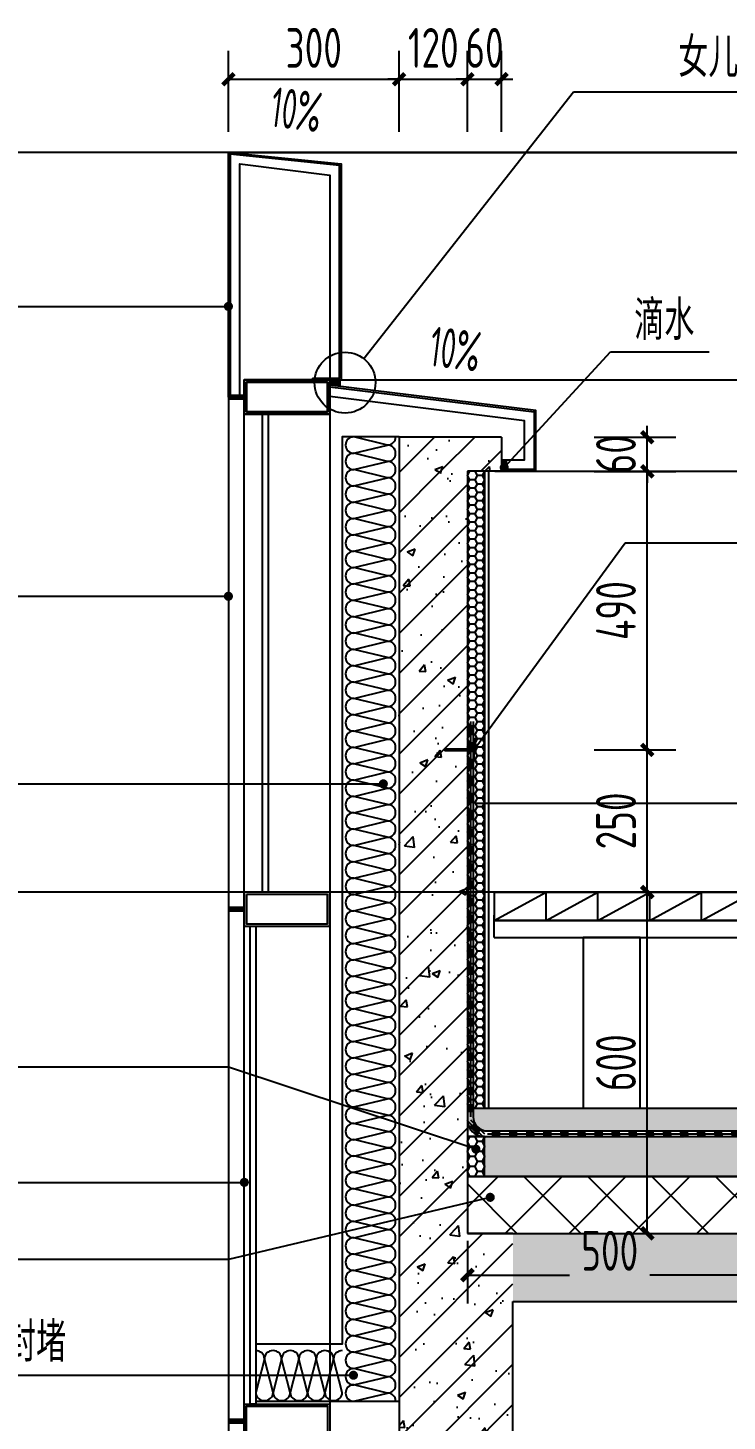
# Model space of a CAD drawing. Extents: x 198753 to 882193, y -399300 to 132460.
# Drawn here: x 382024 to 383253, y 11970 to 14419 of the extents above; entities that cross this region are included whole.
import ezdxf

# ---------------------------------------------------------------- set-up
doc = ezdxf.new("R2010")
doc.units = 0
doc.header["$LTSCALE"] = 1000
doc.header["$MEASUREMENT"] = 0
doc.linetypes.add('DASH', pattern=[0.35, 0.25, -0.1])
for name, color, linetype in [('00-图签', 7, 'Continuous'), ('01-标注_尺寸', 124, 'Continuous'), ('01-标注_符号', 200, 'Continuous'), ('02-TEXT_标注', 130, 'Continuous'), ('05-填充_天正', 26, 'Continuous'), ('A-D-玻璃剖线', 130, 'Continuous'), ('A-D-金属剖线', 200, 'Continuous'), ('A-D-金属看线', 205, 'Continuous'), ('A-O_屋面', 201, 'Continuous'), ('A-O_防水层', 222, 'Continuous'), ('A-SUR_保温', 222, 'Continuous'), ('A-金属背板', 30, 'Continuous'), ('A_STR-砼墙', 51, 'Continuous'), ('A_STR-砼柱', 51, 'Continuous'), ('构造物', 145, 'Continuous'), ('钢龙骨', 173, 'Continuous')]:
    doc.layers.add(name, color=color, linetype=linetype)
doc.layers.add('04-不打印_辅助线', color=165, linetype='Continuous', plot=False)
doc.styles.add('_TCH_DIM', font='ROS1', dxfattribs={"width": 0.8, "bigfont": 'JD'})
doc.styles.add('_TCH_DIM_T3', font='ROS1', dxfattribs={"width": 0.8, "bigfont": 'JD'})
doc.dimstyles.new('_TCH_ARCH&&20', dxfattribs={"dimtxt": 70, "dimasz": 20, "dimexe": 50, "dimexo": 60, "dimgap": 20, "dimtad": 1, "dimdec": 0, "dimzin": 0, "dimdsep": 46, "dimtxsty": '_TCH_DIM_T3', "dimblk": 'ARCHTICK', "dimcen": 0.09, "dimclrt": 4, "dimazin": 2, "dimtfac": 1, "dimtdec": 0, "dimtix": 1, "dimtmove": 2, "dimatfit": 3, "dimfxl": 0, "dimtolj": 1, "dimtzin": 0, "dimarcsym": 0})
pattern_1 = [(45, (0, 0), (-35.355339, 35.355339), []), (50, (0, 0), (143.452037, -12.550427), [15, -165]), (355, (0, 0), (-27.750267, 150.438427), [12, -132]), (100.4514, (11.95, -1.05), (115.701876, 137.88791), [12.74804, -140.22842]), (46.1842, (0, 40), (213.44821, -33.1038), [22.5, -247.5]), (96.6356, (17.79, 37.24), (186.93254, 194.82357), [19.12206, -210.3426]), (351.1842, (0, 40), (186.93239, 194.82372), [18, -198]), (21, (20, 30), (119.38141, -80.523778), [15, -165]), (326, (20, 30), (48.663066, 145.03001), [12, -132]), (71.4514, (29.95, 23.29), (168.044526, 64.5061), [12.74804, -140.22842]), (37.5, (0, 0), (2.431971, 66.578771), [0, -130.4, 0, -134, 0, -132.5]), (7.5, (0, 0), (52.613907, 78.882342), [0, -76.4, 0, -127.4, 0, -50.5]), (327.5, (-44.6, 0), (106.764487, -4.510974), [0, -50, 0, -156, 0, -207]), (317.5, (-64.6, 0), (116.637234, 20.020996), [0, -65, 0, -103.6, 0, -147])]

# ---------------------------------------------------------------- blocks, each defined once
blk = doc.blocks.new('$LinePat$岩棉板')
at = {"color": 0}
for p, q in [((0, -17), (12, -67)), ((12, -67), (24, -17))]:
    blk.add_line(p, q, dxfattribs=at)
for centre, start, end in [((12, -17), 0, 180), ((0, -67), 270, 0), ((24, -67), 180, 270)]:
    blk.add_arc(centre, 12, start, end, dxfattribs=at)
at = {"layer": 'Defpoints'}
blk.add_point((0, 0.1), dxfattribs=at)
at = {"layer": 'Defpoints', "color": 0}
blk.add_point((24, -84), dxfattribs=at)
blk = doc.blocks.new('*U156')
at = {"layer": '01-标注_符号'}
for points in [[(-852.7, 520), (0, 520)], [(-852.7, 190.2), (272.2, 190.2)], [(-850, -849.4), (219.7, -849.4)]]:
    blk.add_lwpolyline(points, dxfattribs=at)
at = {"layer": '01-标注_符号', "const_width": 8}
for points in [[(-4, 520, 1), (4, 520, 1)], [(268.2, 190.2, 1), (276.2, 190.2, 1)], [(215.7, -849.4, 1), (223.7, -849.4, 1)]]:
    blk.add_lwpolyline(points, format="xyb", close=True, dxfattribs=at)
at = {"layer": 'A-SUR_保温'}
blk.add_line((300, 800.2), (300, -895), dxfattribs=at)
blk.add_lwpolyline([(300, 800.2), (200, 800.2), (200, -795), (48, -795), (48, -895), (300, -895)], dxfattribs=at)
at = {"layer": 'A-金属背板'}
blk.add_lwpolyline([(60, 840.2), (70, 840.2), (70, 0), (60, 0)], close=True, dxfattribs=at)
at = {"layer": 'A-SUR_保温', "yscale": 1.188379012465143, "zscale": 1.188379012465143}
for p, xscale, rotation in [((200, 771.5), 1.19717378077196, 90), ((200, 742.7), 1.19717378077196, 90), ((200, 714), 1.19717378077196, 90), ((200, 685.3), 1.19717378077196, 90), ((200, 656.5), 1.19717378077196, 90), ((200, 627.8), 1.19717378077196, 90), ((200, 599.1), 1.19717378077196, 90), ((200, 570.3), 1.19717378077196, 90), ((200, 541.6), 1.19717378077196, 90), ((200, 512.9), 1.19717378077196, 90), ((200, 484.1), 1.19717378077196, 90), ((200, 455.4), 1.19717378077196, 90), ((200, 426.7), 1.19717378077196, 90), ((200, 397.9), 1.19717378077196, 90), ((200, 369.2), 1.19717378077196, 90), ((200, 340.5), 1.19717378077196, 90), ((200, 311.8), 1.19717378077196, 90), ((200, 283), 1.19717378077196, 90), ((200, 254.3), 1.19717378077196, 90), ((200, 225.6), 1.19717378077196, 90), ((200, 196.8), 1.19717378077196, 90), ((200, 168.1), 1.19717378077196, 90), ((200, 139.4), 1.19717378077196, 90), ((200, 110.6), 1.19717378077196, 90), ((200, 81.9), 1.19717378077196, 90), ((200, 53.2), 1.19717378077196, 90), ((200, 24.4), 1.19717378077196, 90), ((200, -4.3), 1.19717378077196, 90), ((200, -33), 1.19717378077196, 90), ((200, -61.8), 1.19717378077196, 90), ((200, -90.5), 1.19717378077196, 90), ((200, -119.2), 1.19717378077196, 90), ((200, -148), 1.19717378077196, 90), ((200, -176.7), 1.19717378077196, 90), ((200, -205.4), 1.19717378077196, 90), ((200, -234.2), 1.19717378077196, 90), ((200, -262.9), 1.19717378077196, 90), ((200, -291.6), 1.19717378077196, 90), ((200, -320.4), 1.19717378077196, 90), ((200, -349.1), 1.19717378077196, 90), ((200, -377.8), 1.19717378077196, 90), ((200, -406.6), 1.19717378077196, 90), ((200, -435.3), 1.19717378077196, 90), ((200, -464), 1.19717378077196, 90), ((200, -492.7), 1.19717378077196, 90), ((200, -521.5), 1.19717378077196, 90), ((200, -550.2), 1.19717378077196, 90), ((200, -578.9), 1.19717378077196, 90), ((200, -607.7), 1.19717378077196, 90), ((200, -636.4), 1.19717378077196, 90), ((200, -665.1), 1.19717378077196, 90), ((200, -693.9), 1.19717378077196, 90), ((200, -722.6), 1.19717378077196, 90), ((200, -751.3), 1.19717378077196, 90), ((200, -780.1), 1.19717378077196, 90), ((200, -808.8), 1.19717378077196, 90), ((78.4, -900), 1.266666665670531, 180), ((108.8, -900), 1.266666665670531, 180), ((139.2, -900), 1.266666665670531, 180), ((169.6, -900), 1.266666665670531, 180), ((200, -900), 1.266666665670531, 180), ((200, -837.5), 1.19717378077196, 90), ((200, -866.3), 1.19717378077196, 90), ((200, -895), 1.19717378077196, 90)]:
    blk.add_blockref('$LinePat$岩棉板', p, dxfattribs=dict(at, xscale=xscale, rotation=rotation))
at = {"layer": '02-TEXT_标注', "style": '_TCH_DIM'}
for s, height, width, p in [('幕墙', 69.46, 0.8, (-852.7, 541)), ('2', 70, 0.64, (-728.5, 541)), ('100', 70, 0.64, (-852.7, 212.1)), ('厚憎水岩棉板', 69.46, 0.8, (-763.1, 212.1)), ('100', 70, 0.64, (-850, -825.5)), ('厚憎水岩棉防火封堵', 69.46, 0.8, (-760.4, -825.5))]:
    blk.add_text(s, height=height, dxfattribs=dict(at, width=width)).set_placement(p)
blk = doc.blocks.new('A$C643B6CAF')
at = {"layer": '钢龙骨'}
for points in [[(0, 28.4), (0, -31.6), (150, -31.6), (150, 28.4)], [(4, 24.4), (4, -27.6), (146, -27.6), (146, 24.4)]]:
    blk.add_lwpolyline(points, close=True, dxfattribs=at)
at = {"layer": '钢龙骨', "const_width": 10}
blk.add_lwpolyline([(0, -1.6), (-28, -1.6)], dxfattribs=at)
blk = doc.blocks.new('*U40')
at = {"layer": '01-标注_符号'}
blk.add_lwpolyline([(-850, -510.3), (28, -510.3)], dxfattribs=at)
at = {"layer": '01-标注_符号', "const_width": 8}
blk.add_lwpolyline([(24, -510.3, 1), (32, -510.3, 1)], format="xyb", close=True, dxfattribs=at)
at = {"layer": 'A-D-玻璃剖线'}
for points in [[(0, 870.2), (0, -2300)], [(28, -2300), (28, 870.2)]]:
    blk.add_lwpolyline(points, dxfattribs=at)
at = {"layer": 'A-金属背板'}
blk.add_lwpolyline([(38, -60), (48, -60), (48, -900), (38, -900)], close=True, dxfattribs=at)
at = {"layer": '钢龙骨'}
blk.add_lwpolyline([(178, 870.2), (178, -2300)], dxfattribs=at)
for p in [(28, 871.8), (28, -28.4)]:
    blk.add_blockref('A$C643B6CAF', p, dxfattribs=at)
at = {"layer": '钢龙骨', "xscale": -1, "rotation": 180}
blk.add_blockref('A$C643B6CAF', (28.1, -931.6), dxfattribs=at)
blk = doc.blocks.new('A$C1C2A6847')
for p, q in [((52, 23.1), (55, 28.3)), ((55, 28.3), (55, 14)), ((52, 19.1), (55, 14))]:
    blk.add_line(p, q)
for points in [[(56, 42.1), (51, 37.1), (51, 5.1), (56, 0.1)], [(56.7, 41.4), (52, 36.7), (52, 26.6)], [(52, 25.6), (52, 16.6)], [(0, 21.1), (2, 23.1), (52, 23.1), (52, 19.1), (2, 19.1), (0, 21.1)], [(52, 15.6), (52, 5.6), (56.7, 0.9)]]:
    blk.add_lwpolyline(points)
for centre, start, end in [((52, 26.1), 270, 90), ((56.4, 41.8), 315, 135), ((52, 16.1), 270, 90), ((56.4, 0.5), 225, 45)]:
    blk.add_arc(centre, 0.5, start, end)
blk = doc.blocks.new('_ArchTick')
at = {"color": 0, "linetype": 'ByBlock', "const_width": 0.4}
blk.add_lwpolyline([(-0.5, -0.5), (0.5, 0.5)], dxfattribs=at)
blk = doc.blocks.new('*D2104')
at = {"layer": '01-标注_尺寸', "color": 0, "lineweight": -2, "transparency": 16777216}
for p, q in [((-300, 486.4), (-300, 629)), ((0, 486.4), (0, 629)), ((-300, 579), (0, 579))]:
    blk.add_line(p, q, dxfattribs=at)
at = {"layer": 'Defpoints', "color": 0, "transparency": 16777216}
for p in [(0, 579), (-300, 426.4), (0, 426.4)]:
    blk.add_point(p, dxfattribs=at)
at = {"layer": '01-标注_尺寸', "color": 0, "lineweight": -2, "transparency": 16777216, "xscale": 20, "yscale": 20, "zscale": 20, "rotation": 180}
blk.add_blockref('_ArchTick', (-300, 579), dxfattribs=at)
at = {"layer": '01-标注_尺寸', "color": 0, "lineweight": -2, "transparency": 16777216, "xscale": 20, "yscale": 20, "zscale": 20}
blk.add_blockref('_ArchTick', (0, 579), dxfattribs=at)
at = {"layer": '01-标注_尺寸', "color": 4, "transparency": 16777216, "insert": (-150, 634), "char_height": 70, "attachment_point": 5, "style": '_TCH_DIM_T3'}
blk.add_mtext('\\A1;300', dxfattribs=at)
blk = doc.blocks.new('*D2105')
at = {"layer": '01-标注_尺寸', "color": 0, "lineweight": -2, "transparency": 16777216}
for p, q in [((0, 486.4), (0, 629)), ((120, 486.4), (120, 629)), ((0, 579), (-20, 579)), ((0, 579), (120, 579)), ((120, 579), (140, 579))]:
    blk.add_line(p, q, dxfattribs=at)
at = {"layer": 'Defpoints', "color": 0, "transparency": 16777216}
for p in [(120, 579), (0, 426.4), (120, 426.4)]:
    blk.add_point(p, dxfattribs=at)
at = {"layer": '01-标注_尺寸', "color": 0, "lineweight": -2, "transparency": 16777216, "xscale": 20, "yscale": 20, "zscale": 20}
blk.add_blockref('_ArchTick', (0, 579), dxfattribs=at)
at = {"layer": '01-标注_尺寸', "color": 0, "lineweight": -2, "transparency": 16777216, "xscale": 20, "yscale": 20, "zscale": 20, "rotation": 180}
blk.add_blockref('_ArchTick', (120, 579), dxfattribs=at)
at = {"layer": '01-标注_尺寸', "color": 4, "transparency": 16777216, "insert": (60, 634), "char_height": 70, "attachment_point": 5, "style": '_TCH_DIM_T3'}
blk.add_mtext('\\A1;120', dxfattribs=at)
blk = doc.blocks.new('*D2106')
at = {"layer": '01-标注_尺寸', "color": 0, "lineweight": -2, "transparency": 16777216}
for p, q in [((120, 486.4), (120, 629)), ((180, 486.4), (180, 629)), ((120, 579), (100, 579)), ((120, 579), (180, 579)), ((180, 579), (200, 579))]:
    blk.add_line(p, q, dxfattribs=at)
at = {"layer": 'Defpoints', "color": 0, "transparency": 16777216}
for p in [(180, 579), (120, 426.4), (180, 426.4)]:
    blk.add_point(p, dxfattribs=at)
at = {"layer": '01-标注_尺寸', "color": 0, "lineweight": -2, "transparency": 16777216, "xscale": 20, "yscale": 20, "zscale": 20}
blk.add_blockref('_ArchTick', (120, 579), dxfattribs=at)
at = {"layer": '01-标注_尺寸', "color": 0, "lineweight": -2, "transparency": 16777216, "xscale": 20, "yscale": 20, "zscale": 20, "rotation": 180}
blk.add_blockref('_ArchTick', (180, 579), dxfattribs=at)
at = {"layer": '01-标注_尺寸', "color": 4, "transparency": 16777216, "insert": (150, 634), "char_height": 70, "attachment_point": 5, "style": '_TCH_DIM_T3'}
blk.add_mtext('\\A1;60', dxfattribs=at)
blk = doc.blocks.new('$LinePat$聚苯板')
at = {"color": 0}
for p, q in [((14.8, -8.6), (0, 0)), ((29.7, 0), (14.8, -8.6)), ((14.8, -25.7), (0, -34.3)), ((0, -34.3), (0, -51.4)), ((14.8, -8.6), (14.8, -25.7)), ((29.7, -34.3), (14.8, -25.7)), ((0, -51.4), (14.8, -60)), ((14.8, -60), (29.7, -51.4))]:
    blk.add_line(p, q, dxfattribs=at)
blk = doc.blocks.new('*U231')
at = {"layer": 'A-SUR_保温', "color": 26}
blk.add_lwpolyline([(0, 0), (30, 0), (30, 70.2), (0, 70.2), (0, 0)], dxfattribs=at)
at = {"layer": 'A-SUR_保温', "color": 26, "xscale": -0.5907290889834536, "yscale": 0.5, "zscale": 0.5, "rotation": 270.0000009086006}
for p in [(30, 52.6), (30, 35.1), (30, 17.5), (30, 0)]:
    blk.add_blockref('$LinePat$聚苯板', p, dxfattribs=at)
blk = doc.blocks.new('*D2115')
at = {"layer": '01-标注_尺寸', "color": 0, "lineweight": -2, "transparency": 16777216}
for p, q in [((0, -13.3), (0, -123.3)), ((500, -13.3), (500, -123.3)), ((0, -73.3), (179.6, -73.3)), ((500, -73.3), (320.4, -73.3))]:
    blk.add_line(p, q, dxfattribs=at)
at = {"layer": 'Defpoints', "color": 0, "transparency": 16777216}
for p in [(0, 46.7), (500, 46.7), (500, -73.3)]:
    blk.add_point(p, dxfattribs=at)
at = {"layer": '01-标注_尺寸', "color": 0, "lineweight": -2, "transparency": 16777216, "xscale": 20, "yscale": 20, "zscale": 20, "rotation": 180}
blk.add_blockref('_ArchTick', (0, -73.3), dxfattribs=at)
at = {"layer": '01-标注_尺寸', "color": 0, "lineweight": -2, "transparency": 16777216, "xscale": 20, "yscale": 20, "zscale": 20}
blk.add_blockref('_ArchTick', (500, -73.3), dxfattribs=at)
at = {"layer": '01-标注_尺寸', "color": 4, "transparency": 16777216, "insert": (250, -30.6), "char_height": 70, "attachment_point": 5, "style": '_TCH_DIM_T3'}
blk.add_mtext('\\A1;500', dxfattribs=at)
blk = doc.blocks.new('*D1337')
at = {"layer": '01-标注_尺寸', "color": 0, "lineweight": -2, "transparency": 16777216}
for p, q in [((383019.3, 12900), (383162.7, 12900)), ((383112.7, 12300), (383112.7, 12900)), ((383019.3, 12300), (383162.7, 12300))]:
    blk.add_line(p, q, dxfattribs=at)
at = {"layer": 'Defpoints', "color": 0, "transparency": 16777216}
for p in [(382959.3, 12900), (383112.7, 12900), (382959.3, 12300)]:
    blk.add_point(p, dxfattribs=at)
at = {"layer": '01-标注_尺寸', "color": 0, "lineweight": -2, "transparency": 16777216, "xscale": 20, "yscale": 20, "zscale": 20}
for p, rotation in [((383112.7, 12900), 90), ((383112.7, 12300), 270)]:
    blk.add_blockref('_ArchTick', p, dxfattribs=dict(at, rotation=rotation))
at = {"layer": '01-标注_尺寸', "color": 4, "transparency": 16777216, "insert": (383057.7, 12600), "char_height": 70, "attachment_point": 5, "rotation": 90, "style": '_TCH_DIM_T3'}
blk.add_mtext('\\A1;600', dxfattribs=at)
blk = doc.blocks.new('*D1338')
at = {"layer": '01-标注_尺寸', "color": 0, "lineweight": -2, "transparency": 16777216}
for p, q in [((383019.3, 13150), (383162.7, 13150)), ((383112.7, 12900), (383112.7, 13150)), ((383019.3, 12900), (383162.7, 12900))]:
    blk.add_line(p, q, dxfattribs=at)
at = {"layer": 'Defpoints', "color": 0, "transparency": 16777216}
for p in [(382959.3, 13150), (383112.7, 13150), (382959.3, 12900)]:
    blk.add_point(p, dxfattribs=at)
at = {"layer": '01-标注_尺寸', "color": 0, "lineweight": -2, "transparency": 16777216, "xscale": 20, "yscale": 20, "zscale": 20}
for p, rotation in [((383112.7, 13150), 90), ((383112.7, 12900), 270)]:
    blk.add_blockref('_ArchTick', p, dxfattribs=dict(at, rotation=rotation))
at = {"layer": '01-标注_尺寸', "color": 4, "transparency": 16777216, "insert": (383057.7, 13025), "char_height": 70, "attachment_point": 5, "rotation": 90, "style": '_TCH_DIM_T3'}
blk.add_mtext('\\A1;250', dxfattribs=at)
blk = doc.blocks.new('*D1339')
at = {"layer": '01-标注_尺寸', "color": 0, "lineweight": -2, "transparency": 16777216}
for p, q in [((383019.3, 13639.6), (383162.7, 13639.6)), ((383112.7, 13150), (383112.7, 13639.6)), ((383019.3, 13150), (383162.7, 13150))]:
    blk.add_line(p, q, dxfattribs=at)
at = {"layer": 'Defpoints', "color": 0, "transparency": 16777216}
for p in [(382959.3, 13639.6), (383112.7, 13639.6), (382959.3, 13150)]:
    blk.add_point(p, dxfattribs=at)
at = {"layer": '01-标注_尺寸', "color": 0, "lineweight": -2, "transparency": 16777216, "xscale": 20, "yscale": 20, "zscale": 20}
for p, rotation in [((383112.7, 13639.6), 90), ((383112.7, 13150), 270)]:
    blk.add_blockref('_ArchTick', p, dxfattribs=dict(at, rotation=rotation))
at = {"layer": '01-标注_尺寸', "color": 4, "transparency": 16777216, "insert": (383057.7, 13394.8), "char_height": 70, "attachment_point": 5, "rotation": 90, "style": '_TCH_DIM_T3'}
blk.add_mtext('\\A1;490', dxfattribs=at)
blk = doc.blocks.new('*D1340')
at = {"layer": '01-标注_尺寸', "color": 0, "lineweight": -2, "transparency": 16777216}
for p, q in [((383112.7, 13699.6), (383112.7, 13719.6)), ((383019.3, 13699.6), (383162.7, 13699.6)), ((383112.7, 13639.6), (383112.7, 13699.6)), ((383019.3, 13639.6), (383162.7, 13639.6)), ((383112.7, 13639.6), (383112.7, 13619.6))]:
    blk.add_line(p, q, dxfattribs=at)
at = {"layer": 'Defpoints', "color": 0, "transparency": 16777216}
for p in [(382959.3, 13699.6), (383112.7, 13699.6), (382959.3, 13639.6)]:
    blk.add_point(p, dxfattribs=at)
at = {"layer": '01-标注_尺寸', "color": 0, "lineweight": -2, "transparency": 16777216, "xscale": 20, "yscale": 20, "zscale": 20}
for p, rotation in [((383112.7, 13699.6), 270), ((383112.7, 13639.6), 90)]:
    blk.add_blockref('_ArchTick', p, dxfattribs=dict(at, rotation=rotation))
at = {"layer": '01-标注_尺寸', "color": 4, "transparency": 16777216, "insert": (383057.7, 13669.6), "char_height": 70, "attachment_point": 5, "rotation": 90, "style": '_TCH_DIM_T3'}
blk.add_mtext('\\A1;60', dxfattribs=at)
blk = doc.blocks.new('$LinePat$防水层2')
at = {"color": 0}
blk.add_line((0, 0), (600, 0), dxfattribs=at)
blk.add_solid([(150, 0), (450, 0), (150, -100), (450, -100)], dxfattribs=at)
blk = doc.blocks.new('$LinePat$空心砌块')
at = {"color": 0}
for p in [(0, -300), (536, -300)]:
    blk.add_line(p, (536, 0), dxfattribs=at)
blk = doc.blocks.new('hgfuhtry4')
at = {"layer": '01-标注_符号'}
for p, q in [((-62.1, 87.7), (306.1, 556.7)), ((306.1, 556.7), (1056.4, 556.7))]:
    blk.add_line(p, q, dxfattribs=at)
for points in [[(-285.2, 482, 0, 0, 0), (-155.2, 465.9, 16, 0, 0), (-95.7, 458.5, 0, 0, 0)], [(-5.9, 61.2, 0, 0, 0), (124.1, 45.1, 16, 0, 0), (183.6, 37.7, 0, 0, 0)]]:
    blk.add_lwpolyline(points, format="xyseb", dxfattribs=at)
blk.add_lwpolyline([(-1149.7, 179.5), (-300, 179.5)], dxfattribs=at)
at = {"layer": '01-标注_符号', "const_width": 8}
blk.add_lwpolyline([(-304, 179.5, 1), (-296, 179.5, 1)], format="xyb", close=True, dxfattribs=at)
at = {"layer": '01-标注_符号'}
blk.add_circle((-95.1, 45.6), 53.5, dxfattribs=at)
at = {"layer": 'A-D-金属剖线'}
blk.add_line((-152, 53.2), (-152, 50.2), dxfattribs=at)
for points in [[(-300, 20), (-300, 450), (-102, 430), (-102, 50.2)], [(-152, 53.2), (-105, 53.2), (-105, 427), (-297, 447), (-297, 20), (-300, 20)], [(-280, 20), (-280, 430), (-122, 410), (-122, 53.2)], [(180, -110), (240, -110), (240, -3.2), (-122, 41.2)], [(-122, 38.2), (237, -6), (237, -107), (180, -107)], [(180, -90), (220, -90), (220, -21.6), (-122, 21.1)]]:
    blk.add_lwpolyline(points, dxfattribs=at)
at = {"layer": 'A-D-金属剖线', "const_width": 10}
for points in [[(-102, 45.2), (-122, 45.2)], [(185, -90), (185, -110)]]:
    blk.add_lwpolyline(points, dxfattribs=at)
at = {"layer": 'A-D-金属看线'}
for p, q in [((-300, 450), (3550, 450)), ((-122, 50.2), (3550, 50.2)), ((167.9, -110), (3550, -110))]:
    blk.add_line(p, q, dxfattribs=at)
at = {"layer": '钢龙骨'}
blk.add_lwpolyline([(-102, 414.3), (-102, 50.2)], dxfattribs=at)
at = {"layer": '02-TEXT_标注', "style": '_TCH_DIM', "width": 0.8}
blk.add_text('女儿墙上封铝板做法', height=69.46, dxfattribs=at).set_placement((490.6, 582.5))
at = {"layer": '02-TEXT_标注', "style": '_TCH_DIM', "width": 0.64}
for p in [(-228.6, 496.1), (50.7, 75.3)]:
    blk.add_text('10%', height=70, rotation=352.9353, dxfattribs=at).set_placement(p)
at = {"layer": '01-标注_尺寸'}
for p1, p2, picture, middle in [((-300, 426.4), (0, 426.4), '*D2104', (-150, 634)), ((0, 426.4), (120, 426.4), '*D2105', (60, 634)), ((120, 426.4), (180, 426.4), '*D2106', (150, 634))]:
    dim = blk.add_aligned_dim(p1=p1, p2=p2, distance=152.6, dimstyle='_TCH_ARCH&&20', dxfattribs=at)
    dim.commit()
    dim.dimension.update_dxf_attribs({"geometry": picture, "text_midpoint": middle})
blk = doc.blocks.new('dfsgfdgh')
at = {"transparency": 33554641}
h = blk.add_hatch(dxfattribs=at)
h.set_pattern_fill('ANSI37', color=26, scale=50)
h.set_pattern_definition([(45, (4580, -17100), (-56.1266, 56.1266), []), (135, (4580, -17100), (-56.1266, -56.1266), [])])
h.paths.add_polyline_path([(0, 0), (500, 0), (500, 100), (0, 100)])
at = {"color": 26}
blk.add_lwpolyline([(0, 0), (500, 0), (500, 100), (0, 100)], close=True, dxfattribs=at)
at = {"layer": '01-标注_尺寸'}
dim = blk.add_linear_dim(base=(500, -73.3), p1=(0, 46.7), p2=(500, 46.7), angle=360, dimstyle='_TCH_ARCH&&20', dxfattribs=at)
dim.commit()
dim.dimension.update_dxf_attribs({"geometry": '*D2115', "text_midpoint": (250, -30.6), "dimtype": 161})

msp = doc.modelspace()

# ---------------------------------------------------------------- hatches: boundary and pattern name
at = {"layer": '05-填充_天正'}
h = msp.add_hatch(dxfattribs=at)
h.set_pattern_fill('钢筋混凝土', color=256, scale=20, style=0)
h.set_pattern_definition(pattern_1)
h.paths.add_polyline_path([(382676.7, 13699.8), (382676.7, 13639.8), (382856.7, 13639.8), (382856.7, 13699.8)])
h = msp.add_hatch(dxfattribs=at)
h.set_pattern_fill('钢筋混凝土', color=256, scale=20, style=0)
h.set_pattern_definition(pattern_1)
h.paths.add_polyline_path([(382676.7, 12300), (382796.7, 12300), (382796.7, 13639.8), (382676.7, 13639.8)])
h = msp.add_hatch(dxfattribs=at)
h.set_pattern_fill('钢筋混凝土', color=256, scale=20, style=0)
h.set_pattern_definition(pattern_1)
h.paths.add_polyline_path([(382676.7, 11900), (382876.7, 11900), (382876.7, 12300), (382676.7, 12300)])
h = msp.add_hatch(dxfattribs=at)
h.set_pattern_fill('钢筋混凝土', color=256, scale=20, style=0)
h.set_pattern_definition(pattern_1)
h.paths.add_polyline_path([(387026.7, 12180), (387026.7, 12300), (382876.7, 12300), (382876.7, 12180)])
at = {"layer": 'A-SUR_保温'}
h = msp.add_hatch(dxfattribs=at)
h.set_pattern_fill('混凝土', color=26, scale=15)
h.set_pattern_definition([(50, (293572.1, 414623.1), (107.589027, -9.41282), [11.25, -123.75]), (355, (293572.1, 414623.1), (-20.8127, 112.82882), [9, -99]), (100.4514, (293581.07, 414622.31), (86.776407, 103.41593), [9.561029, -105.171317]), (46.1842, (293572.1, 414653.1), (160.086157, -24.827852), [16.875, -185.625]), (96.6356, (293585.44, 414651.03), (140.199406, 146.11768), [14.34154, -157.75695]), (351.1842, (293572.1, 414653.1), (140.19929, 146.11779), [13.5, -148.5]), (21, (293587.1, 414645.6), (89.536058, -60.392834), [11.25, -123.75]), (326, (293587.1, 414645.6), (36.4973, 108.772507), [9, -99]), (71.4514, (293594.56, 414640.56), (126.033394, 48.379575), [9.561029, -105.171317]), (37.5, (293572.102, 414623.096), (1.8239783, 49.934078), [0, -97.8, 0, -100.5, 0, -99.375]), (7.5, (293572.1, 414623.096), (39.4604306, 59.161757), [0, -57.3, 0, -95.55, 0, -37.875]), (327.5, (293538.652, 414623.096), (80.0733654, -3.3832308), [0, -37.5, 0, -117, 0, -155.25]), (317.5, (293523.65, 414623.096), (87.477925, 15.015747), [0, -48.75, 0, -77.7, 0, -110.25])])
h.paths.add_polyline_path([(386776.7, 12479.9), (386776.7, 12519.9), (382796.8, 12519.7), (382796.5, 12479.6)])
h = msp.add_hatch(dxfattribs=at)
h.set_pattern_fill('加气混凝土', color=26, scale=20)
h.set_pattern_definition([(0, (413801.65, 410394.56), (120, 240), [0, -240]), (0, (413661.25, 410362.16), (120, 240), [0, -240]), (0, (413739.25, 410359.76), (120, 240), [0, -240]), (0, (413824.45, 410430.56), (120, 240), [0, -240]), (0, (413724.85, 410347.76), (120, 240), [0, -240]), (0, (413848.45, 410581.76), (120, 240), [0, -240]), (0, (413775.25, 410562.56), (120, 240), [0, -240]), (0, (413813.65, 410532.56), (120, 240), [0, -240]), (0, (413618.05, 410527.76), (120, 240), [0, -240]), (0, (413735.65, 410516.96), (120, 240), [0, -240]), (0, (413690.05, 410455.76), (120, 240), [0, -240]), (0, (413692.45, 410365.76), (120, 240), [0, -240]), (0, (413782.45, 410356.16), (120, 240), [0, -240]), (0, (413848.45, 410461.76), (120, 240), [0, -240]), (0, (413624.05, 410424.56), (120, 240), [0, -240]), (0, (413644.45, 410465.36), (120, 240), [0, -240]), (0, (413738.05, 410448.56), (120, 240), [0, -240]), (0, (413704.45, 410413.76), (120, 240), [0, -240]), (0, (413685.25, 410492.96), (120, 240), [0, -240]), (0, (413715.25, 410582.96), (120, 240), [0, -240]), (0, (413633.65, 410374.16), (120, 240), [0, -240]), (0, (413765.65, 410533.76), (120, 240), [0, -240]), (0, (413654.05, 410537.36), (120, 240), [0, -240]), (0, (413634.85, 410568.56), (120, 240), [0, -240]), (130.601294, (413833.706, 410506.617), (-599.99999337, 720.00000315), [10.53662, -4414.8444]), (18.434949, (413816.563, 410511.19), (599.9999978, 239.9999982), [10.8421, -1507.05116]), (90, (413816.56, 410500.9), (120, 240), [10.28571, -469.71426]), (161.565051, (413826.85, 410497.474), (-600.000003, 239.999982), [10.8421, -1507.05116]), (53.130102, (413826.85, 410497.474), (120, 240), [11.42857, -1188.5714]), (135, (413835.99, 410375.19), (-120.000015, 239.999984), [9.69746, -669.12504]), (45, (413822.28, 410375.19), (120, 239.999999), [9.69746, -669.12504]), (135, (413829.135, 410368.33), (-120.000015, 239.999984), [9.69746, -669.12504]), (45, (413829.135, 410368.33), (120, 239.999999), [9.69746, -669.12504]), (116.56505, (413720.56, 410536.33), (-2e-05, 479.99999), [12.77753, -255.5506]), (180, (413714.85, 410547.76), (-120, 240), [13.71429, -226.2857]), (63.43495, (413695.42, 410536.33), (1e-06, 480), [12.77753, -255.5506]), (116.56505, (413701.13, 410524.9), (-2e-05, 479.99999), [12.77753, -255.5506]), (0, (413701.13, 410524.9), (120, 240), [13.71429, -226.2857]), (63.43495, (413714.85, 410524.9), (1e-06, 480), [12.77753, -255.5506]), (107.102728, (413810.849, 410455.188), (-359.99998624, 1200.00000194), [15.54454, -6513.161]), (143.972626, (413806.277, 410470.045), (-2279.9999711, 1679.9999981), [15.54454, -3248.808]), (180, (413793.7, 410479.2), (-120, 240), [14.85714, -225.14284]), (36.0273733, (413766.277, 410470.045), (2279.99998315, 1679.9999819), [15.54454, -3248.808]), (71.565051, (413761.706, 410456.33), (360.000002, 1199.999998), [14.45613, -1503.43712]), (107.102728, (413766.2775, 410441.474), (-359.99998624, 1200.00000194), [15.54454, -6513.161]), (143.972626, (413778.849, 410432.331), (-2279.9999711, 1679.9999981), [15.54454, -3248.808]), (0, (413778.85, 410432.33), (120, 240), [14.85714, -225.14284]), (36.0273733, (413793.706, 410432.331), (2279.99998315, 1679.9999819), [15.54454, -3248.808]), (71.565051, (413806.277, 410441.474), (360.000002, 1199.999998), [14.45613, -1503.43712]), (150.255118, (413813.135, 410567.188), (-360.0000009, 239.999997), [9.21401, -1925.72784]), (90, (413805.13, 410562.62), (120, 240), [9.14286, -470.8571]), (29.744881, (413805.135, 410562.617), (360.0000002, 239.9999989), [9.21401, -1925.72784]), (116.56505, (413757.13, 410396.9), (-2e-05, 479.99999), [12.77753, -255.5506]), (168.690067, (413751.42, 410408.331), (-1080.0000008, 239.999994), [11.6549, -2435.8742]), (41.185925, (413730.849, 410402.617), (2999.99998182, 2639.9999769), [12.14874, -5090.3208]), (90, (413730.85, 410391.19), (120, 240), [11.42857, -468.5714]), (138.814074, (413739.992, 410383.188), (-2999.99994668, 2640.0000168), [12.14874, -5090.3208]), (16.6992442, (413739.992, 410383.188), (3959.9999702, 1199.99998743), [11.93178, -4999.415]), (60.945396, (413751.42, 410386.617), (119.99999968, 239.99999788), [11.76643, -4930.1358]), (109.983106, (413656.563, 410497.474), (-600.00000226, 1679.99999555), [13.3768, -5604.879]), (155.556045, (413651.992, 410510.045), (-1560.00000595, 719.99998504), [13.8092, -5786.0526]), (24.4439547, (413626.849, 410510.045), (1560.00000078, 719.99999654), [13.8092, -5786.0526]), (70.0168934, (413622.277, 410497.474), (600.0000018, 1679.99999583), [13.3768, -5604.879]), (109.983106, (413626.849, 410484.903), (-600.00000226, 1679.99999555), [13.3768, -5604.879]), (160.016893, (413639.42, 410480.331), (-600.0000004, 239.9999891), [13.3768, -2795.751]), (19.9831065, (413639.42, 410480.331), (599.9999967, 239.9999996), [13.3768, -2795.751]), (70.0168934, (413651.992, 410484.903), (600.0000018, 1679.99999583), [13.3768, -5604.879]), (122.005383, (413745.706, 410475.76), (-120.0000161, 239.9999877), [10.78169, -2253.3736]), (18.434949, (413729.706, 410481.474), (599.9999978, 239.9999982), [10.8421, -1507.05116]), (90, (413729.71, 410471.19), (120, 240), [10.28571, -469.71426]), (161.565051, (413739.99, 410467.76), (-600.000003, 239.999982), [10.8421, -1507.05116]), (54.462322, (413739.992, 410467.76), (839.9999988, 1199.9999982), [9.83123, -4119.2846]), (116.56505, (413676, 410417.47), (-2e-05, 479.99999), [12.77753, -255.5506]), (180, (413670.28, 410428.9), (-120, 240), [12.57143, -227.42856]), (59.0362434, (413650.849, 410417.474), (120.0000004, 239.9999988), [13.32789, -2785.5288]), (120.963756, (413657.706, 410406.045), (-120.0000164, 239.999989), [13.32789, -2785.5288]), (0, (413657.7, 410406.05), (120, 240), [12.57143, -227.42856]), (63.43495, (413670.28, 410406.05), (1e-06, 480), [12.77753, -255.5506])])
h.paths.add_polyline_path([(386776.7, 12400), (386776.7, 12449.9), (382826.9, 12469.7), (382826.7, 12400)])

# ---------------------------------------------------------------- linework, layer by layer
at = {"layer": '01-标注_符号'}
for p, q in [((382861.4, 13646.2), (383048.3, 13849.7)), ((383048.3, 13849.7), (383221.5, 13849.7)), ((382811.3, 13154.5), (383073.8, 13513.7)), ((383073.8, 13513.7), (383621.8, 13513.7)), ((382812, 13056.4), (383015.9, 13056.4)), ((383015.9, 13056.4), (383465.9, 13056.4)), ((382376.7, 12591.9), (381524, 12591.9)), ((382811.7, 12448), (382376.7, 12591.9)), ((382836.7, 12363.3), (382376.7, 12253.8)), ((382376.7, 12253.8), (381524, 12253.8))]:
    msp.add_line(p, q, dxfattribs=at)
at = {"layer": '01-标注_符号', "const_width": 8}
for points in [[(382858.6, 13643.3, 1), (382864.1, 13649.1, 1)], [(382815.4, 12446.7, 1), (382807.9, 12449.2, 1)], [(382840.6, 12364.3, 1), (382832.8, 12362.4, 1)]]:
    msp.add_lwpolyline(points, format="xyb", close=True, dxfattribs=at)
at = {"layer": '01-标注_符号'}
msp.add_circle((382809.8, 13152.3), 2.65, dxfattribs=at)
at = {"layer": '04-不打印_辅助线', "color": 251}
for p, q in [((418057.9, 14200), (342773.5, 14200)), ((418057.9, 12900), (338573.5, 12900))]:
    msp.add_line(p, q, dxfattribs=at)
at = {"layer": 'A-O_屋面'}
for p, q in [((382843.9, 12820), (382844, 12900)), ((382843.9, 12850), (384276.7, 12849.9)), ((382843.9, 12820), (386576.7, 12819.9)), ((382796.9, 12520), (386776.7, 12519.6)), ((382796.9, 12470), (386776.7, 12470))]:
    msp.add_line(p, q, dxfattribs=at)
for points in [[(382844, 12900), (386576.7, 12900), (386576.7, 12849.9), (382844, 12849.9)], [(383000, 12819.9), (383000, 12519.9), (383100, 12519.9), (383100, 12819.9), (383000, 12819.9)]]:
    msp.add_lwpolyline(points, close=True, dxfattribs=at)
msp.add_lwpolyline([(382796.7, 12400), (386776.7, 12400), (386776.7, 12805)], dxfattribs=at)
at = {"layer": 'A-O_防水层'}
for points in [[(382796.9, 13544.6), (382796.9, 12505, 0.49936), (382831.9, 12470), (386776.7, 12470)], [(382806.9, 13200), (382806.9, 12505, 0.414214), (382831.9, 12480), (386766.6, 12480)]]:
    msp.add_lwpolyline(points, format="xyb", dxfattribs=at)
at = {"layer": 'A-SUR_保温', "color": 26}
msp.add_line((382826.9, 13639.8), (382826.9, 12520), dxfattribs=at)
at = {"layer": 'A-SUR_保温'}
msp.add_lwpolyline([(382833.9, 13639.8), (382833.9, 12520)], dxfattribs=at)
at = {"layer": 'A_STR-砼墙'}
for p, q in [((382676.7, 13699.8), (382676.7, 13639.8)), ((382856.7, 13699.8), (382676.7, 13699.8)), ((382856.7, 13699.8), (382856.7, 13639.8)), ((382676.7, 13639.8), (382676.7, 12300)), ((382796.7, 13639.8), (382796.7, 12300)), ((382856.7, 13639.8), (382796.7, 13639.8)), ((382876.7, 12300), (387026.7, 12300)), ((382876.7, 12180), (387026.7, 12180))]:
    msp.add_line(p, q, dxfattribs=at)
at = {"layer": 'A_STR-砼柱'}
for p, q in [((382676.7, 12300), (382676.7, 11900)), ((382876.7, 12300), (382796.7, 12300)), ((382876.7, 11900), (382876.7, 12180))]:
    msp.add_line(p, q, dxfattribs=at)

# ---------------------------------------------------------------- block references
msp.add_blockref('*U156', (382376.7, 12900))
at = {"layer": '00-图签'}
for name, p in [('hgfuhtry4', (382676.7, 13750)), ('*U40', (382376.7, 12900))]:
    msp.add_blockref(name, p, dxfattribs=at)
at = {"layer": 'A-O_防水层', "yscale": 0.05, "zscale": 0.05}
for p, xscale, rotation in [((382801.9, 13200), 0.0503623188405001, 270.0000000020538), ((382806.9, 13200), 0.05036231884048704, 270.0000000020538), ((382801.9, 13169.8), 0.0503623188405001, 270.0000000020538), ((382806.9, 13169.8), 0.05036231884048704, 270.0000000020538), ((382801.9, 13139.6), 0.0503623188405001, 270.0000000020538), ((382806.9, 13139.6), 0.05036231884048704, 270.0000000020538), ((382801.9, 13109.3), 0.0503623188405001, 270.0000000020538), ((382806.9, 13109.3), 0.05036231884048704, 270.0000000020538), ((382801.9, 13079.1), 0.0503623188405001, 270.0000000020538), ((382806.9, 13079.1), 0.05036231884048704, 270.0000000020538), ((382801.9, 13048.9), 0.0503623188405001, 270.0000000020538), ((382806.9, 13048.9), 0.05036231884048704, 270.0000000020538), ((382801.9, 13018.7), 0.0503623188405001, 270.0000000020538), ((382806.9, 13018.7), 0.05036231884048704, 270.0000000020538), ((382801.9, 12988.5), 0.0503623188405001, 270.0000000020538), ((382806.9, 12988.5), 0.05036231884048704, 270.0000000020538), ((382801.9, 12958.3), 0.0503623188405001, 270.0000000020538), ((382806.9, 12958.3), 0.05036231884048704, 270.0000000020538), ((382801.9, 12928), 0.0503623188405001, 270.0000000020538), ((382806.9, 12928), 0.05036231884048704, 270.0000000020538), ((382801.9, 12897.8), 0.0503623188405001, 270.0000000020538), ((382806.9, 12897.8), 0.05036231884048704, 270.0000000020538), ((382801.9, 12867.6), 0.0503623188405001, 270.0000000020538), ((382806.9, 12867.6), 0.05036231884048704, 270.0000000020538), ((382801.9, 12837.4), 0.0503623188405001, 270.0000000020538), ((382806.9, 12837.4), 0.05036231884048704, 270.0000000020538), ((382801.9, 12807.2), 0.0503623188405001, 270.0000000020538), ((382806.9, 12807.2), 0.05036231884048704, 270.0000000020538), ((382801.9, 12777), 0.0503623188405001, 270.0000000020538), ((382806.9, 12777), 0.05036231884048704, 270.0000000020538), ((382801.9, 12746.7), 0.0503623188405001, 270.0000000020538), ((382806.9, 12746.7), 0.05036231884048704, 270.0000000020538), ((382801.9, 12716.5), 0.0503623188405001, 270.0000000020538), ((382806.9, 12716.5), 0.05036231884048704, 270.0000000020538), ((382801.9, 12686.3), 0.0503623188405001, 270.0000000020538), ((382806.9, 12686.3), 0.05036231884048704, 270.0000000020538), ((382801.9, 12656.1), 0.0503623188405001, 270.0000000020538), ((382806.9, 12656.1), 0.05036231884048704, 270.0000000020538), ((382801.9, 12625.9), 0.0503623188405001, 270.0000000020538), ((382806.9, 12625.9), 0.05036231884048704, 270.0000000020538), ((382801.9, 12595.7), 0.0503623188405001, 270.0000000020538), ((382806.9, 12595.7), 0.05036231884048704, 270.0000000020538), ((382801.9, 12565.4), 0.0503623188405001, 270.0000000020538), ((382806.9, 12565.4), 0.05036231884048704, 270.0000000020538), ((382801.9, 12535.2), 0.0503623188405001, 270.0000000020538), ((382806.9, 12535.2), 0.05036231884048704, 270.0000000020538), ((382795.7, 12498.8), 0.07071067811845753, 315.0000000001598), ((382801.8, 12499.8), 0.05892556509887897, 315), ((382831.9, 12480), 0.05003468256580298, 359.9999999999921), ((382831.9, 12475), 0.0501221634381058, 359.9999999999921), ((382862, 12480), 0.05003468256580298, 359.9999999999921), ((382862, 12475), 0.0501221634381058, 359.9999999999921), ((382892, 12480), 0.05003468256580298, 359.9999999999921), ((382892.1, 12475), 0.0501221634381058, 359.9999999999921), ((382922, 12480), 0.05003468256580298, 359.9999999999921), ((382922.2, 12475), 0.0501221634381058, 359.9999999999921), ((382952, 12480), 0.05003468256580298, 359.9999999999921), ((382952.2, 12475), 0.0501221634381058, 359.9999999999921), ((382982, 12480), 0.05003468256580298, 359.9999999999921), ((382982.3, 12475), 0.0501221634381058, 359.9999999999921), ((383012.1, 12480), 0.05003468256580298, 359.9999999999921), ((383012.4, 12475), 0.0501221634381058, 359.9999999999921), ((383042.1, 12480), 0.05003468256580298, 359.9999999999921), ((383042.5, 12475), 0.0501221634381058, 359.9999999999921), ((383072.1, 12480), 0.05003468256580298, 359.9999999999921), ((383072.5, 12475), 0.0501221634381058, 359.9999999999921), ((383102.1, 12480), 0.05003468256580298, 359.9999999999921), ((383102.6, 12475), 0.0501221634381058, 359.9999999999921), ((383132.2, 12480), 0.05003468256580298, 359.9999999999921), ((383132.7, 12475), 0.0501221634381058, 359.9999999999921), ((383162.2, 12480), 0.05003468256580298, 359.9999999999921), ((383162.7, 12475), 0.0501221634381058, 359.9999999999921), ((383192.2, 12480), 0.05003468256580298, 359.9999999999921), ((383192.8, 12475), 0.0501221634381058, 359.9999999999921), ((383222.2, 12480), 0.05003468256580298, 359.9999999999921), ((383222.9, 12475), 0.0501221634381058, 359.9999999999921), ((383252.2, 12480), 0.05003468256580298, 359.9999999999921), ((383253, 12475), 0.0501221634381058, 359.9999999999921)]:
    msp.add_blockref('$LinePat$防水层2', p, dxfattribs=dict(at, xscale=xscale, rotation=rotation))
at = {"layer": 'A-SUR_保温', "color": 26}
for name, p, xscale, yscale, zscale, rotation in [('$LinePat$聚苯板', (382826.9, 13624.9), -0.5028494030851792, 0.5, 0.5, 269.9999999979421), ('$LinePat$聚苯板', (382826.9, 13609.9), -0.5028494030851792, 0.5, 0.5, 269.9999999979421), ('$LinePat$聚苯板', (382826.9, 13595), -0.5028494030851792, 0.5, 0.5, 269.9999999979421), ('$LinePat$聚苯板', (382826.9, 13580.1), -0.5028494030851792, 0.5, 0.5, 269.9999999979421), ('$LinePat$聚苯板', (382826.9, 13565.1), -0.5028494030851792, 0.5, 0.5, 269.9999999979421), ('$LinePat$聚苯板', (382826.9, 13550.2), -0.5028494030851792, 0.5, 0.5, 269.9999999979421), ('$LinePat$聚苯板', (382826.9, 13535.3), -0.5028494030851792, 0.5, 0.5, 269.9999999979421), ('$LinePat$聚苯板', (382826.9, 13520.4), -0.5028494030851792, 0.5, 0.5, 269.9999999979421), ('$LinePat$聚苯板', (382826.9, 13505.4), -0.5028494030851792, 0.5, 0.5, 269.9999999979421), ('$LinePat$聚苯板', (382826.9, 13490.5), -0.5028494030851792, 0.5, 0.5, 269.9999999979421), ('$LinePat$聚苯板', (382826.9, 13475.6), -0.5028494030851792, 0.5, 0.5, 269.9999999979421), ('$LinePat$聚苯板', (382826.9, 13460.6), -0.5028494030851792, 0.5, 0.5, 269.9999999979421), ('$LinePat$聚苯板', (382826.9, 13445.7), -0.5028494030851792, 0.5, 0.5, 269.9999999979421), ('$LinePat$聚苯板', (382826.9, 13430.8), -0.5028494030851792, 0.5, 0.5, 269.9999999979421), ('$LinePat$聚苯板', (382826.9, 13415.8), -0.5028494030851792, 0.5, 0.5, 269.9999999979421), ('$LinePat$聚苯板', (382826.9, 13400.9), -0.5028494030851792, 0.5, 0.5, 269.9999999979421), ('$LinePat$聚苯板', (382826.9, 13386), -0.5028494030851792, 0.5, 0.5, 269.9999999979421), ('$LinePat$聚苯板', (382826.9, 13371), -0.5028494030851792, 0.5, 0.5, 269.9999999979421), ('$LinePat$聚苯板', (382826.9, 13356.1), -0.5028494030851792, 0.5, 0.5, 269.9999999979421), ('$LinePat$聚苯板', (382826.9, 13341.2), -0.5028494030851792, 0.5, 0.5, 269.9999999979421), ('$LinePat$聚苯板', (382826.9, 13326.3), -0.5028494030851792, 0.5, 0.5, 269.9999999979421), ('$LinePat$聚苯板', (382826.9, 13311.3), -0.5028494030851792, 0.5, 0.5, 269.9999999979421), ('$LinePat$聚苯板', (382826.9, 13296.4), -0.5028494030851792, 0.5, 0.5, 269.9999999979421), ('$LinePat$聚苯板', (382826.9, 13281.5), -0.5028494030851792, 0.5, 0.5, 269.9999999979421), ('$LinePat$聚苯板', (382826.9, 13266.5), -0.5028494030851792, 0.5, 0.5, 269.9999999979421), ('$LinePat$聚苯板', (382826.9, 13251.6), -0.5028494030851792, 0.5, 0.5, 269.9999999979421), ('$LinePat$聚苯板', (382826.9, 13236.7), -0.5028494030851792, 0.5, 0.5, 269.9999999979421), ('$LinePat$聚苯板', (382826.9, 13221.7), -0.5028494030851792, 0.5, 0.5, 269.9999999979421), ('$LinePat$聚苯板', (382826.9, 13206.8), -0.5028494030851792, 0.5, 0.5, 269.9999999979421), ('$LinePat$聚苯板', (382826.9, 13191.9), -0.5028494030851792, 0.5, 0.5, 269.9999999979421), ('$LinePat$聚苯板', (382826.9, 13176.9), -0.5028494030851792, 0.5, 0.5, 269.9999999979421), ('$LinePat$聚苯板', (382826.9, 13162), -0.5028494030851792, 0.5, 0.5, 269.9999999979421), ('$LinePat$聚苯板', (382826.9, 13147.1), -0.5028494030851792, 0.5, 0.5, 269.9999999979421), ('$LinePat$聚苯板', (382826.9, 13132.2), -0.5028494030851792, 0.5, 0.5, 269.9999999979421), ('$LinePat$聚苯板', (382826.9, 13117.2), -0.5028494030851792, 0.5, 0.5, 269.9999999979421), ('$LinePat$聚苯板', (382826.9, 13102.3), -0.5028494030851792, 0.5, 0.5, 269.9999999979421), ('$LinePat$聚苯板', (382826.9, 13087.4), -0.5028494030851792, 0.5, 0.5, 269.9999999979421), ('$LinePat$聚苯板', (382826.9, 13072.4), -0.5028494030851792, 0.5, 0.5, 269.9999999979421), ('$LinePat$聚苯板', (382826.9, 13057.5), -0.5028494030851792, 0.5, 0.5, 269.9999999979421), ('$LinePat$聚苯板', (382826.9, 13042.6), -0.5028494030851792, 0.5, 0.5, 269.9999999979421), ('$LinePat$聚苯板', (382826.9, 13027.6), -0.5028494030851792, 0.5, 0.5, 269.9999999979421), ('$LinePat$聚苯板', (382826.9, 13012.7), -0.5028494030851792, 0.5, 0.5, 269.9999999979421), ('$LinePat$聚苯板', (382826.9, 12997.8), -0.5028494030851792, 0.5, 0.5, 269.9999999979421), ('$LinePat$聚苯板', (382826.9, 12982.8), -0.5028494030851792, 0.5, 0.5, 269.9999999979421), ('$LinePat$聚苯板', (382826.9, 12967.9), -0.5028494030851792, 0.5, 0.5, 269.9999999979421), ('$LinePat$聚苯板', (382826.9, 12953), -0.5028494030851792, 0.5, 0.5, 269.9999999979421), ('$LinePat$聚苯板', (382826.9, 12938.1), -0.5028494030851792, 0.5, 0.5, 269.9999999979421), ('$LinePat$聚苯板', (382826.9, 12923.1), -0.5028494030851792, 0.5, 0.5, 269.9999999979421), ('$LinePat$聚苯板', (382826.9, 12908.2), -0.5028494030851792, 0.5, 0.5, 269.9999999979421), ('$LinePat$聚苯板', (382826.9, 12893.3), -0.5028494030851792, 0.5, 0.5, 269.9999999979421), ('$LinePat$聚苯板', (382826.9, 12878.3), -0.5028494030851792, 0.5, 0.5, 269.9999999979421), ('$LinePat$空心砌块', (382843.9, 12900), 0.1698141637022631, 0.1666666666666667, 0.1666666666666667, 359.9876574814273), ('$LinePat$空心砌块', (382935, 12900), 0.1698141637022631, 0.1666666666666667, 0.1666666666666667, 359.9876574814273), ('$LinePat$空心砌块', (383026, 12900), 0.1698141637022631, 0.1666666666666667, 0.1666666666666667, 359.9876574814273), ('$LinePat$空心砌块', (383117.1, 12899.9), 0.1698141637022631, 0.1666666666666667, 0.1666666666666667, 359.9876574814273), ('$LinePat$空心砌块', (383208.1, 12899.9), 0.1698141637022631, 0.1666666666666667, 0.1666666666666667, 359.9876574814273), ('$LinePat$聚苯板', (382826.9, 12863.4), -0.5028494030851792, 0.5, 0.5, 269.9999999979421), ('$LinePat$聚苯板', (382826.9, 12848.5), -0.5028494030851792, 0.5, 0.5, 269.9999999979421), ('$LinePat$聚苯板', (382826.9, 12833.5), -0.5028494030851792, 0.5, 0.5, 269.9999999979421), ('$LinePat$聚苯板', (382826.9, 12818.6), -0.5028494030851792, 0.5, 0.5, 269.9999999979421), ('$LinePat$聚苯板', (382826.9, 12803.7), -0.5028494030851792, 0.5, 0.5, 269.9999999979421), ('$LinePat$聚苯板', (382826.9, 12788.7), -0.5028494030851792, 0.5, 0.5, 269.9999999979421), ('$LinePat$聚苯板', (382826.9, 12773.8), -0.5028494030851792, 0.5, 0.5, 269.9999999979421), ('$LinePat$聚苯板', (382826.9, 12758.9), -0.5028494030851792, 0.5, 0.5, 269.9999999979421), ('$LinePat$聚苯板', (382826.9, 12744), -0.5028494030851792, 0.5, 0.5, 269.9999999979421), ('$LinePat$聚苯板', (382826.9, 12729), -0.5028494030851792, 0.5, 0.5, 269.9999999979421), ('$LinePat$聚苯板', (382826.9, 12714.1), -0.5028494030851792, 0.5, 0.5, 269.9999999979421), ('$LinePat$聚苯板', (382826.9, 12699.2), -0.5028494030851792, 0.5, 0.5, 269.9999999979421), ('$LinePat$聚苯板', (382826.9, 12684.2), -0.5028494030851792, 0.5, 0.5, 269.9999999979421), ('$LinePat$聚苯板', (382826.9, 12669.3), -0.5028494030851792, 0.5, 0.5, 269.9999999979421), ('$LinePat$聚苯板', (382826.9, 12654.4), -0.5028494030851792, 0.5, 0.5, 269.9999999979421), ('$LinePat$聚苯板', (382826.9, 12639.4), -0.5028494030851792, 0.5, 0.5, 269.9999999979421), ('$LinePat$聚苯板', (382826.9, 12624.5), -0.5028494030851792, 0.5, 0.5, 269.9999999979421), ('$LinePat$聚苯板', (382826.9, 12609.6), -0.5028494030851792, 0.5, 0.5, 269.9999999979421), ('$LinePat$聚苯板', (382826.9, 12594.6), -0.5028494030851792, 0.5, 0.5, 269.9999999979421), ('$LinePat$聚苯板', (382826.9, 12579.7), -0.5028494030851792, 0.5, 0.5, 269.9999999979421), ('$LinePat$聚苯板', (382826.9, 12564.8), -0.5028494030851792, 0.5, 0.5, 269.9999999979421), ('$LinePat$聚苯板', (382826.9, 12549.9), -0.5028494030851792, 0.5, 0.5, 269.9999999979421), ('$LinePat$聚苯板', (382826.9, 12534.9), -0.5028494030851792, 0.5, 0.5, 269.9999999979421), ('$LinePat$聚苯板', (382826.9, 12520), -0.5028494030851792, 0.5, 0.5, 269.9999999979421)]:
    msp.add_blockref(name, p, dxfattribs=dict(at, xscale=xscale, yscale=yscale, zscale=zscale, rotation=rotation))
for name, p in [('*U231', (382796.7, 12400)), ('dfsgfdgh', (382796.7, 12300))]:
    msp.add_blockref(name, p, dxfattribs=at)
at = {"layer": '构造物', "linetype": 'DASH', "ltscale": 0.2}
msp.add_blockref('A$C1C2A6847', (382755.7, 13128.9), dxfattribs=at)
at = {"layer": '钢龙骨', "xscale": -1, "rotation": 180}
msp.add_blockref('A$C643B6CAF', (382404.7, 13768.6), dxfattribs=at)

# ---------------------------------------------------------------- texts
at = {"layer": '02-TEXT_标注', "style": '_TCH_DIM', "width": 0.8}
msp.add_text('滴水', height=69.46, dxfattribs=at).set_placement((383089.8, 13870.7))

# ---------------------------------------------------------------- dimensions: what is measured, and where the dimension line sits
at = {"layer": '01-标注_尺寸'}
for p1, p2, picture, middle in [((382959.3, 13639.6), (382959.3, 13699.6), '*D1340', (383057.7, 13669.6)), ((382959.3, 13150), (382959.3, 13639.6), '*D1339', (383057.7, 13394.8)), ((382959.3, 12900), (382959.3, 13150), '*D1338', (383057.7, 13025)), ((382959.3, 12300), (382959.3, 12900), '*D1337', (383057.7, 12600))]:
    dim = msp.add_aligned_dim(p1=p1, p2=p2, distance=-153.4, dimstyle='_TCH_ARCH&&20', dxfattribs=at)
    dim.commit()
    dim.dimension.update_dxf_attribs({"geometry": picture, "text_midpoint": middle})

doc.saveas('drawing.dxf')
